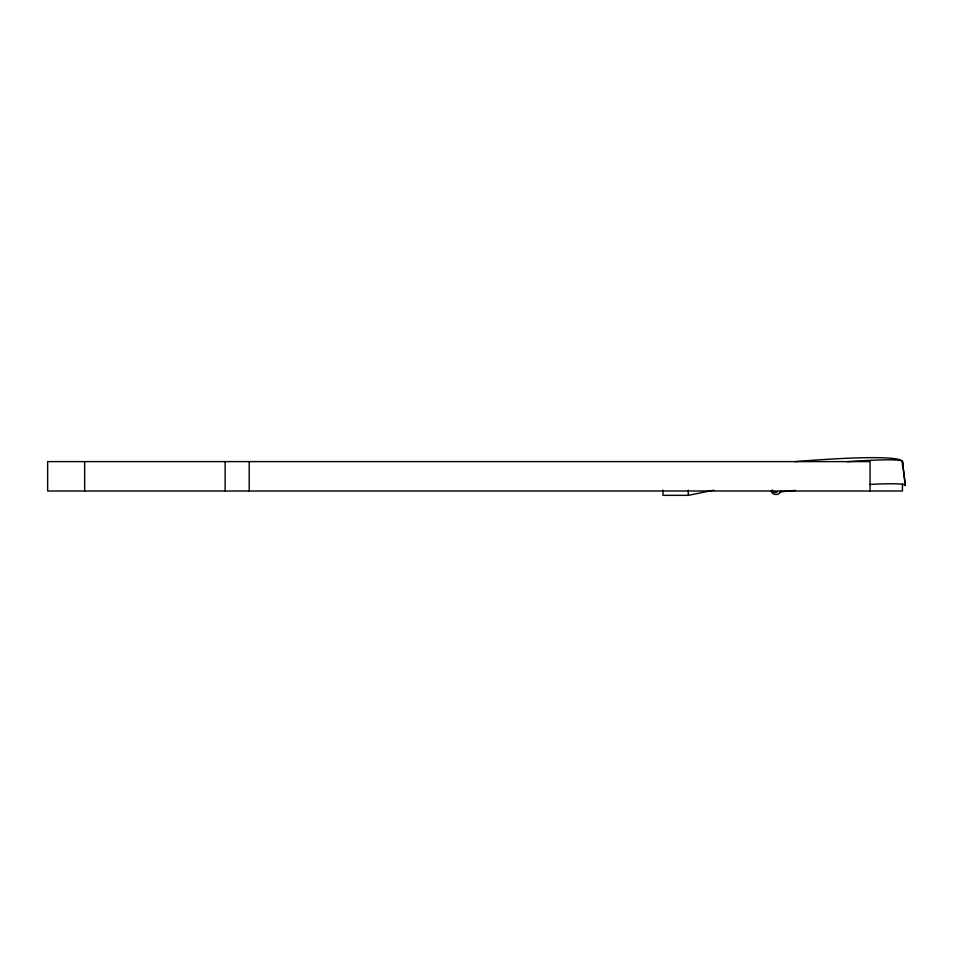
<?xml version="1.0" encoding="UTF-8"?>
<svg xmlns="http://www.w3.org/2000/svg" width="953" height="953" viewBox="0 0 953 953"><rect width="100%" height="100%" fill="white"/><g stroke="black" fill="none" stroke-linecap="round" stroke-linejoin="round"><path stroke-width="1.43" d="M662.966 490.187L662.966 495.346L688.28 495.346L713.785 490.187M795.124 461.645A190.135 14.212 -6.8 0 1 902.455 461.609L905.35 485.542A190.135 9.292 -6.9 0 0 869.72 484.434M772.383 489.866L772.716 492.689A190.135 9.292 -6.9 0 1 777.076 492.224M847.229 461.717A190.135 9.292 -6.9 0 1 902.455 461.609L905.302 485.506M902.455 461.609L902.455 466.017M902.455 483.647L902.455 490.998L47.65 490.998L47.65 461.609L870.065 461.609L870.065 490.998M688.28 490.187L688.28 495.346M249.221 461.609L249.221 490.998M225.134 461.609L225.134 490.998M84.662 461.609L84.662 490.998M781.126 490.7A5.277 5.277 0 0 1 770.929 490.7M779.959 491.927A190.135 9.292 -6.9 0 1 795.517 490.366"/></g></svg>
